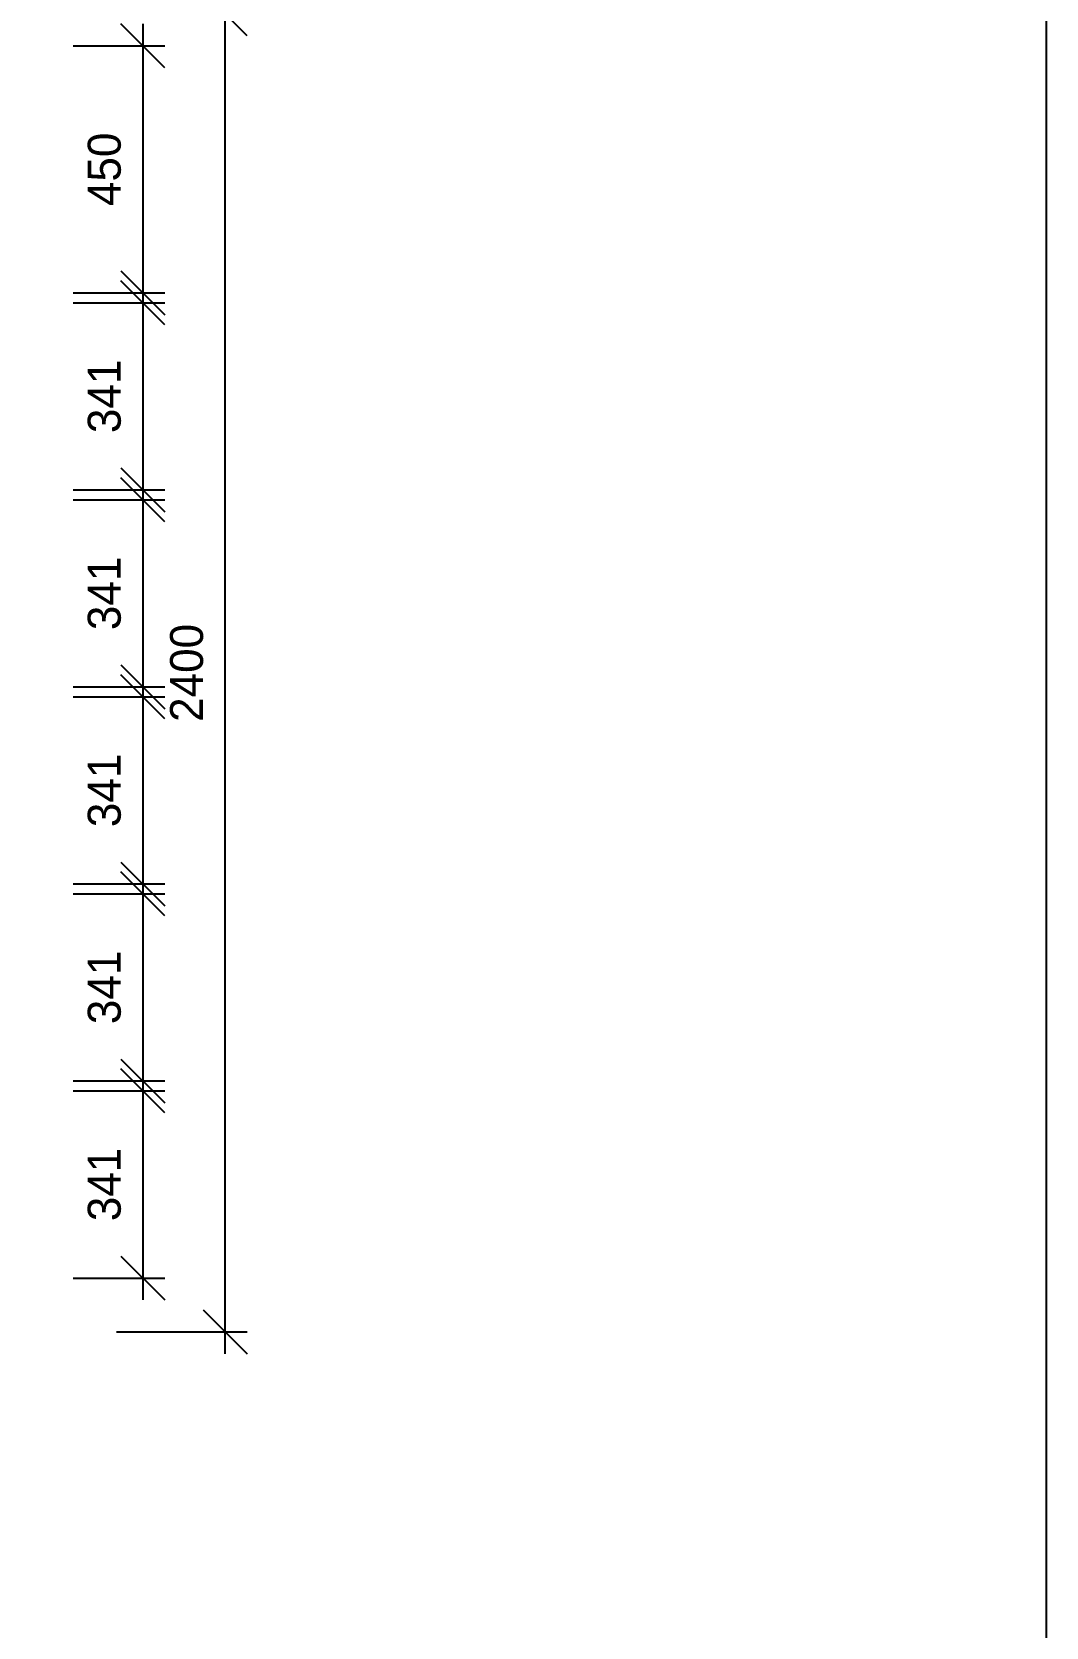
# Model space of a CAD drawing. Header units: millimetres. Extents: x 24776 to 57176, y -19492 to 15017.
# Drawn here: x 55331 to 57176, y -15447 to -12542 of the extents above; entities that cross this region are included whole.
import ezdxf

# ---------------------------------------------------------------- set-up
doc = ezdxf.new("R2010")
doc.units = ezdxf.units.MM
doc.header["$PDMODE"] = 3
doc.styles.add('RomanS', font='')
doc.styles.get('RomanS').set_extended_font_data('YouYuan')
doc.dimstyles.new('SC40', dxfattribs={"dimtxt": 60, "dimasz": 80, "dimexe": 40, "dimexo": 40, "dimgap": 40, "dimtad": 1, "dimdec": 0, "dimzin": 0, "dimdsep": 46, "dimtxsty": 'RomanS', "dimblk": 'OBLIQUE', "dimcen": 0, "dimdle": 40, "dimclrd": 9, "dimclre": 9, "dimclrt": 4, "dimadec": 0, "dimazin": 0, "dimtfac": 1, "dimtdec": 0, "dimtix": 1, "dimtmove": 2, "dimatfit": 1, "dimldrblk": 'DOT', "dimfxl": 1, "dimtolj": 1, "dimtzin": 0, "dimlwd": -1, "dimlwe": -1, "dimarcsym": 0})

# ---------------------------------------------------------------- blocks, each defined once
blk = doc.blocks.new('_Oblique')
at = {"color": 0, "linetype": 'ByBlock', "lineweight": -2}
blk.add_line((-0.5, -0.5), (0.5, 0.5), dxfattribs=at)
blk = doc.blocks.new('*D539')
at = {"color": 9, "transparency": 16777216}
for p, q in [((55682.6, -14949.5), (55682.6, -12469.5)), ((55484.7, -12509.5), (55722.6, -12509.5)), ((55484.7, -14909.5), (55722.6, -14909.5))]:
    blk.add_line(p, q, dxfattribs=at)
at = {"layer": 'Defpoints', "color": 0, "transparency": 16777216}
for p in [(55444.7, -12509.5), (55682.6, -12509.5), (55444.7, -14909.5)]:
    blk.add_point(p, dxfattribs=at)
at = {"color": 9, "transparency": 16777216, "xscale": 80, "yscale": 80, "zscale": 80}
for p, rotation in [((55682.6, -12509.5), 90), ((55682.6, -14909.5), 270)]:
    blk.add_blockref('_Oblique', p, dxfattribs=dict(at, rotation=rotation))
at = {"color": 4, "transparency": 16777216, "insert": (55612.6, -13709.5), "char_height": 60, "attachment_point": 5, "rotation": 90, "style": 'RomanS'}
blk.add_mtext('\\A1;2400', dxfattribs=at)
blk = doc.blocks.new('_Dot')
at = {"color": 0, "linetype": 'ByBlock', "lineweight": -2}
blk.add_line((-0.5, 0), (-1, 0), dxfattribs=at)
at = {"color": 0, "linetype": 'ByBlock', "const_width": 0.5}
blk.add_lwpolyline([(-0.25, 0, 1), (0.25, 0, 1)], format="xyb", close=True, dxfattribs=at)
blk = doc.blocks.new('*D546')
at = {"color": 9, "transparency": 16777216}
for p, q in [((55532.8, -12527.5), (55532.8, -13057.5)), ((55406.1, -12567.5), (55572.8, -12567.5)), ((55406.1, -13017.5), (55572.8, -13017.5))]:
    blk.add_line(p, q, dxfattribs=at)
at = {"layer": 'Defpoints', "color": 0, "transparency": 16777216}
for p in [(55366.1, -12567.5), (55366.1, -13017.5), (55532.8, -13017.5)]:
    blk.add_point(p, dxfattribs=at)
at = {"color": 9, "transparency": 16777216, "xscale": 80, "yscale": 80, "zscale": 80}
for p, rotation in [((55532.8, -12567.5), 90), ((55532.8, -13017.5), 270)]:
    blk.add_blockref('_Oblique', p, dxfattribs=dict(at, rotation=rotation))
at = {"color": 4, "transparency": 16777216, "insert": (55462.8, -12792.5), "char_height": 60, "attachment_point": 5, "rotation": 90, "style": 'RomanS'}
blk.add_mtext('\\A1;450', dxfattribs=at)
blk = doc.blocks.new('*D548')
at = {"color": 9, "transparency": 16777216}
for p, q in [((55532.8, -12995.5), (55532.8, -13416.3)), ((55406.1, -13035.5), (55572.8, -13035.5)), ((55406.1, -13376.3), (55572.8, -13376.3))]:
    blk.add_line(p, q, dxfattribs=at)
at = {"layer": 'Defpoints', "color": 0, "transparency": 16777216}
for p in [(55366.1, -13035.5), (55366.1, -13376.3), (55532.8, -13376.3)]:
    blk.add_point(p, dxfattribs=at)
at = {"color": 9, "transparency": 16777216, "xscale": 80, "yscale": 80, "zscale": 80}
for p, rotation in [((55532.8, -13035.5), 90), ((55532.8, -13376.3), 270)]:
    blk.add_blockref('_Oblique', p, dxfattribs=dict(at, rotation=rotation))
at = {"color": 4, "transparency": 16777216, "insert": (55462.8, -13205.9), "char_height": 60, "attachment_point": 5, "rotation": 90, "style": 'RomanS'}
blk.add_mtext('\\A1;341', dxfattribs=at)
blk = doc.blocks.new('*D549')
at = {"color": 9, "transparency": 16777216}
for p, q in [((55532.8, -13354.3), (55532.8, -13775.1)), ((55406.1, -13394.3), (55572.8, -13394.3)), ((55406.1, -13735.1), (55572.8, -13735.1))]:
    blk.add_line(p, q, dxfattribs=at)
at = {"layer": 'Defpoints', "color": 0, "transparency": 16777216}
for p in [(55366.1, -13394.3), (55366.1, -13735.1), (55532.8, -13735.1)]:
    blk.add_point(p, dxfattribs=at)
at = {"color": 9, "transparency": 16777216, "xscale": 80, "yscale": 80, "zscale": 80}
for p, rotation in [((55532.8, -13394.3), 90), ((55532.8, -13735.1), 270)]:
    blk.add_blockref('_Oblique', p, dxfattribs=dict(at, rotation=rotation))
at = {"color": 4, "transparency": 16777216, "insert": (55462.8, -13564.7), "char_height": 60, "attachment_point": 5, "rotation": 90, "style": 'RomanS'}
blk.add_mtext('\\A1;341', dxfattribs=at)
blk = doc.blocks.new('*D550')
at = {"color": 9, "transparency": 16777216}
for p, q in [((55532.8, -13713.1), (55532.8, -14133.9)), ((55406.1, -13753.1), (55572.8, -13753.1)), ((55406.1, -14093.9), (55572.8, -14093.9))]:
    blk.add_line(p, q, dxfattribs=at)
at = {"layer": 'Defpoints', "color": 0, "transparency": 16777216}
for p in [(55366.1, -13753.1), (55366.1, -14093.9), (55532.8, -14093.9)]:
    blk.add_point(p, dxfattribs=at)
at = {"color": 9, "transparency": 16777216, "xscale": 80, "yscale": 80, "zscale": 80}
for p, rotation in [((55532.8, -13753.1), 90), ((55532.8, -14093.9), 270)]:
    blk.add_blockref('_Oblique', p, dxfattribs=dict(at, rotation=rotation))
at = {"color": 4, "transparency": 16777216, "insert": (55462.8, -13923.5), "char_height": 60, "attachment_point": 5, "rotation": 90, "style": 'RomanS'}
blk.add_mtext('\\A1;341', dxfattribs=at)
blk = doc.blocks.new('*D551')
at = {"color": 9, "transparency": 16777216}
for p, q in [((55532.8, -14071.9), (55532.8, -14492.7)), ((55406.1, -14111.9), (55572.8, -14111.9)), ((55406.1, -14452.7), (55572.8, -14452.7))]:
    blk.add_line(p, q, dxfattribs=at)
at = {"layer": 'Defpoints', "color": 0, "transparency": 16777216}
for p in [(55366.1, -14111.9), (55366.1, -14452.7), (55532.8, -14452.7)]:
    blk.add_point(p, dxfattribs=at)
at = {"color": 9, "transparency": 16777216, "xscale": 80, "yscale": 80, "zscale": 80}
for p, rotation in [((55532.8, -14111.9), 90), ((55532.8, -14452.7), 270)]:
    blk.add_blockref('_Oblique', p, dxfattribs=dict(at, rotation=rotation))
at = {"color": 4, "transparency": 16777216, "insert": (55462.8, -14282.3), "char_height": 60, "attachment_point": 5, "rotation": 90, "style": 'RomanS'}
blk.add_mtext('\\A1;341', dxfattribs=at)
blk = doc.blocks.new('*D552')
at = {"color": 9, "transparency": 16777216}
for p, q in [((55532.8, -14430.7), (55532.8, -14851.5)), ((55406.1, -14470.7), (55572.8, -14470.7)), ((55406.1, -14811.5), (55572.8, -14811.5))]:
    blk.add_line(p, q, dxfattribs=at)
at = {"layer": 'Defpoints', "color": 0, "transparency": 16777216}
for p in [(55366.1, -14470.7), (55366.1, -14811.5), (55532.8, -14811.5)]:
    blk.add_point(p, dxfattribs=at)
at = {"color": 9, "transparency": 16777216, "xscale": 80, "yscale": 80, "zscale": 80}
for p, rotation in [((55532.8, -14470.7), 90), ((55532.8, -14811.5), 270)]:
    blk.add_blockref('_Oblique', p, dxfattribs=dict(at, rotation=rotation))
at = {"color": 4, "transparency": 16777216, "insert": (55462.8, -14641.1), "char_height": 60, "attachment_point": 5, "rotation": 90, "style": 'RomanS'}
blk.add_mtext('\\A1;341', dxfattribs=at)

msp = doc.modelspace()

# ---------------------------------------------------------------- linework, layer by layer
at = {"color": 250}
msp.add_lwpolyline([(50696.3, -11465.3), (57176.3, -11465.3), (57176.3, -19492.5), (50696.3, -19492.5)], close=True, dxfattribs=at)

# ---------------------------------------------------------------- dimensions: what is measured, and where the dimension line sits
at = {"color": 255}
for base, p1, p2, picture, middle in [((55682.6, -12509.5), (55444.7, -14909.5), (55444.7, -12509.5), '*D539', (55612.6, -13709.5)), ((55532.8, -13017.5), (55366.1, -12567.5), (55366.1, -13017.5), '*D546', (55462.8, -12792.5)), ((55532.8, -13376.3), (55366.1, -13035.5), (55366.1, -13376.3), '*D548', (55462.8, -13205.9)), ((55532.8, -13735.1), (55366.1, -13394.3), (55366.1, -13735.1), '*D549', (55462.8, -13564.7)), ((55532.8, -14093.9), (55366.1, -13753.1), (55366.1, -14093.9), '*D550', (55462.8, -13923.5)), ((55532.8, -14452.7), (55366.1, -14111.9), (55366.1, -14452.7), '*D551', (55462.8, -14282.3)), ((55532.8, -14811.5), (55366.1, -14470.7), (55366.1, -14811.5), '*D552', (55462.8, -14641.1))]:
    dim = msp.add_linear_dim(base=base, p1=p1, p2=p2, angle=90, dimstyle='SC40', dxfattribs=at)
    dim.commit()
    dim.dimension.update_dxf_attribs({"geometry": picture, "text_midpoint": middle})

doc.saveas('drawing.dxf')
